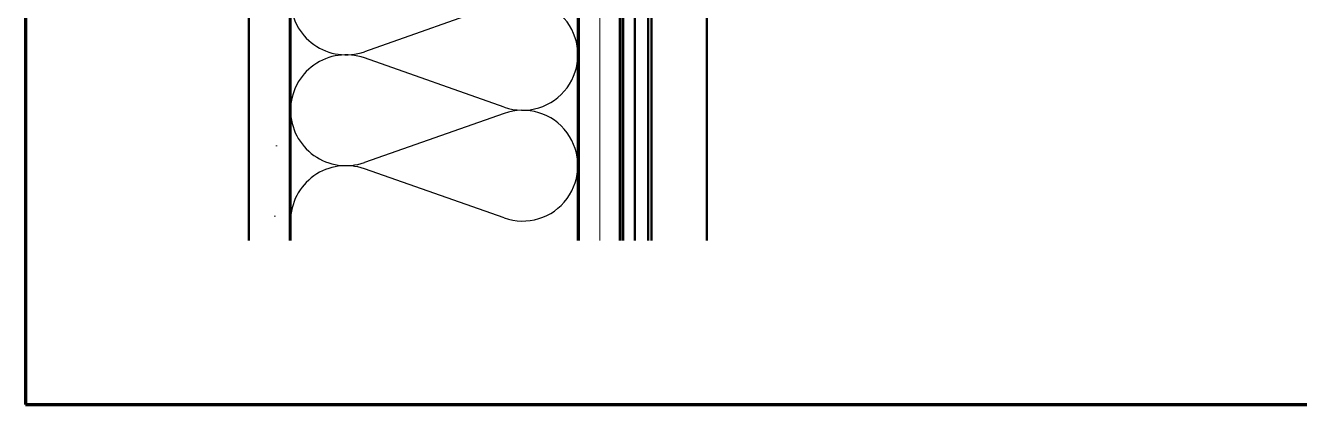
# Model space of a CAD drawing. Header units: inches. Extents: x -12 to 33, y -55 to 66.
# Drawn here: x 0.6 to 16.12, y 0.6 to 5.22 of the extents above; entities that cross this region are included whole.
import ezdxf

# ---------------------------------------------------------------- set-up
doc = ezdxf.new("R2010")
doc.units = ezdxf.units.IN
doc.header["$LTSCALE"] = 2
doc.header["$MEASUREMENT"] = 0
for name, color, linetype, lineweight in [('Border (ANSI)', 7, 'Continuous', 70), ('Hatch (ANSI)', 7, 'Continuous', 18), ('Sketch Geometry (ANSI)', 7, 'Continuous', 25), ('Visible (ANSI)', 7, 'Continuous', 50)]:
    doc.layers.add(name, color=color, linetype=linetype, lineweight=lineweight)

# ---------------------------------------------------------------- blocks, each defined once
blk = doc.blocks.new('Borders ATAS A Border')
at = {"layer": 'Border (ANSI)'}
for p, q in [((0.3, 10.7), (0.3, 0.3)), ((0.3, 0.3), (16.7, 0.3))]:
    blk.add_line(p, q, dxfattribs=at)

msp = doc.modelspace()

# ---------------------------------------------------------------- hatches: boundary and pattern name
at = {"layer": 'Hatch (ANSI)', "true_color": 0x804000}
h = msp.add_hatch(dxfattribs=at)
h.set_pattern_fill('AR-SAND', color=36, scale=2, angle=45, style=0, pattern_type=2)
h.paths.add_polyline_path([(3.31854, 2.59743), (3.31854, 15.14469), (3.81854, 15.14469), (3.81854, 2.59743)])
h = msp.add_hatch(dxfattribs=at)
h.set_pattern_fill('INSUL', color=36, scale=2.25, angle=90, style=0, pattern_type=2)
h.paths.add_polyline_path([(7.33854, 2.59743), (7.33854, 15.14469), (7.83854, 15.14469), (7.83854, 2.59743)])

# ---------------------------------------------------------------- linework, layer by layer
at = {"layer": 'Sketch Geometry (ANSI)', "color": 150, "true_color": 0x0080ff}
for p, q in [((6.42962, 5.49647), (4.72746, 4.89791)), ((6.42962, 4.22291), (4.72746, 4.82147)), ((6.42962, 4.14647), (4.72746, 3.54791)), ((6.42962, 2.87291), (4.72746, 3.47147))]:
    msp.add_line(p, q, dxfattribs=at)
for centre, start, end in [((4.50354, 5.53469), 180, 289.373902), ((6.65354, 4.85969), 250.626098, 109.373902), ((4.50354, 4.18469), 70.626098, 180), ((4.50354, 4.18469), 180, 289.373902), ((6.65354, 3.50969), 250.626098, 109.373902), ((4.50354, 2.83469), 70.626098, 180)]:
    msp.add_arc(centre, 0.675, start, end, dxfattribs=at)
at = {"layer": 'Visible (ANSI)', "color": 36, "true_color": 0x804000}
for p, q in [((3.31854, 2.59743), (3.31854, 15.14469)), ((3.81854, 2.59743), (3.81854, 15.14469)), ((7.33854, 2.59743), (7.33854, 15.14469)), ((7.83854, 2.59743), (7.83854, 15.14469))]:
    msp.add_line(p, q, dxfattribs=at)
at = {"layer": 'Visible (ANSI)', "color": 30, "true_color": 0xff8000}
for p, q in [((7.84854, 15.12269), (7.84854, 2.59743)), ((7.88054, 2.59743), (7.88054, 15.12269))]:
    msp.add_line(p, q, dxfattribs=at)
at = {"layer": 'Visible (ANSI)', "color": 5, "true_color": 0x0000ff}
for p, q in [((8.02254, 13.77673), (8.02254, 2.59743)), ((8.18338, 2.59743), (8.18338, 13.77673)), ((8.2244, 13.77673), (8.2244, 2.59743)), ((8.89754, 2.59743), (8.89754, 13.77673))]:
    msp.add_line(p, q, dxfattribs=at)
at = {"layer": 'Visible (ANSI)', "color": 150, "true_color": 0x0080ff}
for p, q in [((3.82854, 2.59743), (3.82854, 13.63469)), ((7.32854, 13.63469), (7.32854, 2.59743))]:
    msp.add_line(p, q, dxfattribs=at)

# ---------------------------------------------------------------- block references
at = {"xscale": 2, "yscale": 2, "zscale": 2}
msp.add_blockref('Borders ATAS A Border', (0, 0), dxfattribs=at)

doc.saveas('drawing.dxf')
